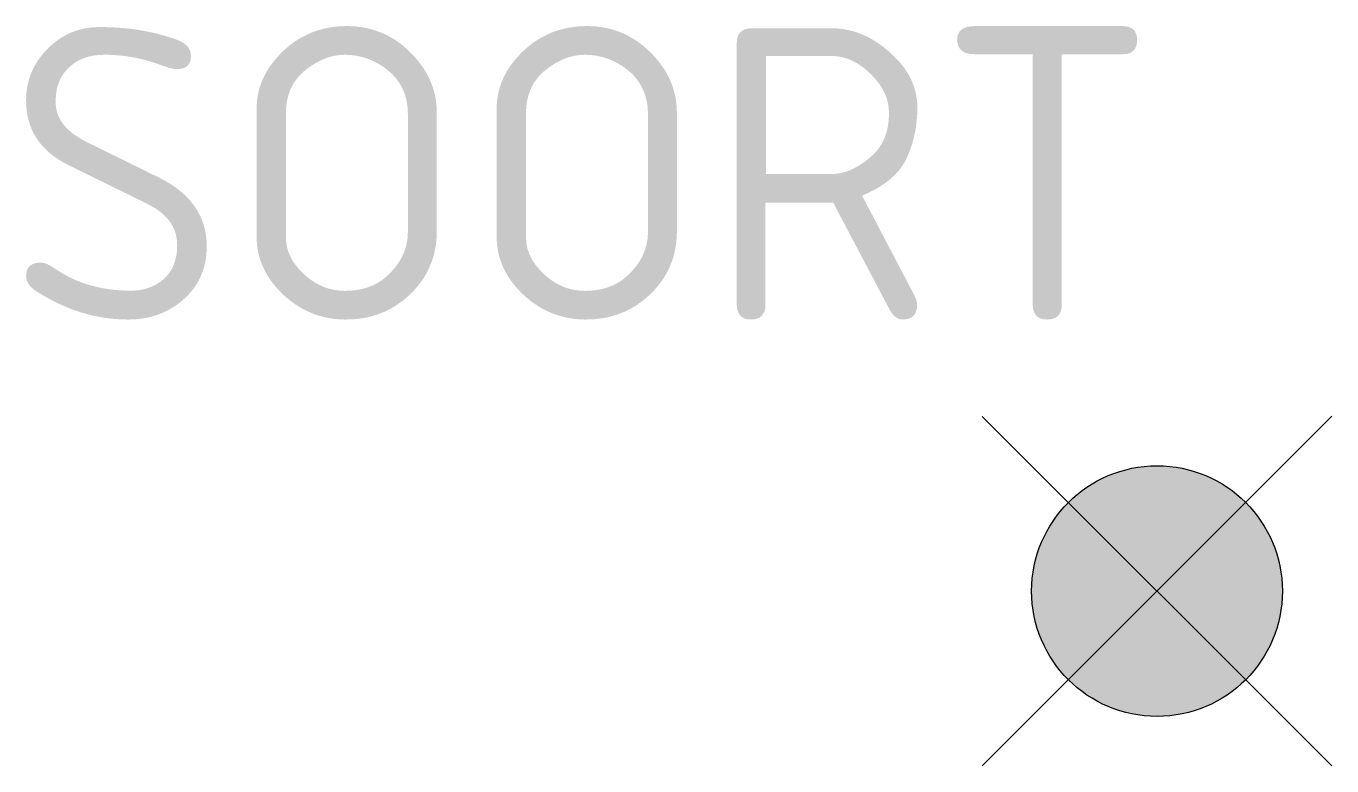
# Model space of a CAD drawing. Extents: x -1.35 to 0.21, y -0.21 to 0.68.
import ezdxf
from ezdxf.enums import TextEntityAlignment as Align

# ---------------------------------------------------------------- set-up
doc = ezdxf.new("R2010")
doc.units = 0
doc.styles.add('NLCS-ISO', font='NLCS-ISO.ttf')

msp = doc.modelspace()

# ---------------------------------------------------------------- hatches: boundary and pattern name
h = msp.add_hatch(color=256)
edge = h.paths.add_edge_path()
edge.add_arc((0, 0), 0.15, 0, 360)

# ---------------------------------------------------------------- linework, layer by layer
msp.add_line((-0.2092, 0.2091), (0.2092, -0.2091))
at = {"flags": 128}
msp.add_lwpolyline([(0.2091, 0.2092), (-0.2091, -0.2092)], dxfattribs=at)
msp.add_circle((0, 0), 0.15)

# ---------------------------------------------------------------- texts
at = {"style": 'NLCS-ISO'}
msp.add_attdef('SOORT', text='****%%c***m', height=0.35, dxfattribs=at).set_placement((0, 0.5), align=Align.MIDDLE_RIGHT)

doc.saveas('drawing.dxf')
